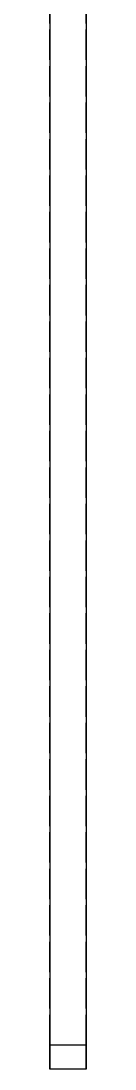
# Model space of a CAD drawing. Header units: millimetres. Extents: x -13 to 234, y -140 to 87.
# Drawn here: x 140.75 to 142.26, y -118 to -74.22 of the extents above; entities that cross this region are included whole.
import ezdxf

# ---------------------------------------------------------------- set-up
doc = ezdxf.new("R2010")
doc.units = ezdxf.units.MM
doc.linetypes.add('DASHED', pattern=[1.524, 1.27, -0.254])
doc.layers.add('HIDDEN', color=8, linetype='DASHED')
doc.layers.add('VISIBLE', color=7, linetype='CONTINUOUS')

msp = doc.modelspace()

# ---------------------------------------------------------------- linework, layer by layer
at = {"layer": 'HIDDEN'}
for points in [[(140.75, -117), (140.75, -11.5)], [(142.26, -117), (142.26, -11.5)], [(140.75, -118), (140.75, -117.98413), (140.75, -117.96825), (140.75, -117.95238), (140.75, -117.93651), (140.75, -117.92063), (140.75, -117.90476), (140.75, -117.88889), (140.75, -117.87302), (140.75, -117.85714), (140.75, -117.84127), (140.75, -117.8254), (140.75, -117.80952), (140.75, -117.79365), (140.75, -117.77778), (140.75, -117.7619), (140.75, -117.74603), (140.75, -117.73016), (140.75, -117.71429), (140.75, -117.69841), (140.75, -117.68254), (140.75, -117.66667), (140.75, -117.65079), (140.75, -117.63492), (140.75, -117.61905), (140.75, -117.60317), (140.75, -117.5873), (140.75, -117.57143), (140.75, -117.55556), (140.75, -117.53968), (140.75, -117.52381), (140.75, -117.50794), (140.75, -117.49206), (140.75, -117.47619), (140.75, -117.46032), (140.75, -117.44444), (140.75, -117.42857), (140.75, -117.4127), (140.75, -117.39683), (140.75, -117.38095), (140.75, -117.36508), (140.75, -117.34921), (140.75, -117.33333), (140.75, -117.31746), (140.75, -117.30159), (140.75, -117.28571), (140.75, -117.26984), (140.75, -117.25397), (140.75, -117.2381), (140.75, -117.22222), (140.75, -117.20635), (140.75, -117.19048), (140.75, -117.1746), (140.75, -117.15873), (140.75, -117.14286), (140.75, -117.12698), (140.75, -117.11111), (140.75, -117.09524), (140.75, -117.07937), (140.75, -117.06349), (140.75, -117.04762), (140.75, -117.03175), (140.75, -117.01587), (140.75, -117)], [(142.26, -117), (140.75, -117)], [(142.26, -118), (142.26, -117.98413), (142.26, -117.96825), (142.26, -117.95238), (142.26, -117.93651), (142.26, -117.92063), (142.26, -117.90476), (142.26, -117.88889), (142.26, -117.87302), (142.26, -117.85714), (142.26, -117.84127), (142.26, -117.8254), (142.26, -117.80952), (142.26, -117.79365), (142.26, -117.77778), (142.26, -117.7619), (142.26, -117.74603), (142.26, -117.73016), (142.26, -117.71429), (142.26, -117.69841), (142.26, -117.68254), (142.26, -117.66667), (142.26, -117.65079), (142.26, -117.63492), (142.26, -117.61905), (142.26, -117.60317), (142.26, -117.5873), (142.26, -117.57143), (142.26, -117.55556), (142.26, -117.53968), (142.26, -117.52381), (142.26, -117.50794), (142.26, -117.49206), (142.26, -117.47619), (142.26, -117.46032), (142.26, -117.44444), (142.26, -117.42857), (142.26, -117.4127), (142.26, -117.39683), (142.26, -117.38095), (142.26, -117.36508), (142.26, -117.34921), (142.26, -117.33333), (142.26, -117.31746), (142.26, -117.30159), (142.26, -117.28571), (142.26, -117.26984), (142.26, -117.25397), (142.26, -117.2381), (142.26, -117.22222), (142.26, -117.20635), (142.26, -117.19048), (142.26, -117.1746), (142.26, -117.15873), (142.26, -117.14286), (142.26, -117.12698), (142.26, -117.11111), (142.26, -117.09524), (142.26, -117.07937), (142.26, -117.06349), (142.26, -117.04762), (142.26, -117.03175), (142.26, -117.01587), (142.26, -117)]]:
    msp.add_lwpolyline(points, dxfattribs=at)
at = {"layer": 'VISIBLE'}
for points in [[(140.75, -11.5), (140.75, -117)], [(142.26, -11.5), (142.26, -117)], [(140.75, -117), (140.75, -117.01587), (140.75, -117.03175), (140.75, -117.04762), (140.75, -117.06349), (140.75, -117.07937), (140.75, -117.09524), (140.75, -117.11111), (140.75, -117.12698), (140.75, -117.14286), (140.75, -117.15873), (140.75, -117.1746), (140.75, -117.19048), (140.75, -117.20635), (140.75, -117.22222), (140.75, -117.2381), (140.75, -117.25397), (140.75, -117.26984), (140.75, -117.28571), (140.75, -117.30159), (140.75, -117.31746), (140.75, -117.33333), (140.75, -117.34921), (140.75, -117.36508), (140.75, -117.38095), (140.75, -117.39683), (140.75, -117.4127), (140.75, -117.42857), (140.75, -117.44444), (140.75, -117.46032), (140.75, -117.47619), (140.75, -117.49206), (140.75, -117.50794), (140.75, -117.52381), (140.75, -117.53968), (140.75, -117.55556), (140.75, -117.57143), (140.75, -117.5873), (140.75, -117.60317), (140.75, -117.61905), (140.75, -117.63492), (140.75, -117.65079), (140.75, -117.66667), (140.75, -117.68254), (140.75, -117.69841), (140.75, -117.71429), (140.75, -117.73016), (140.75, -117.74603), (140.75, -117.7619), (140.75, -117.77778), (140.75, -117.79365), (140.75, -117.80952), (140.75, -117.8254), (140.75, -117.84127), (140.75, -117.85714), (140.75, -117.87302), (140.75, -117.88889), (140.75, -117.90476), (140.75, -117.92063), (140.75, -117.93651), (140.75, -117.95238), (140.75, -117.96825), (140.75, -117.98413), (140.75, -118)], [(142.26, -117), (140.75, -117)], [(142.26, -117), (142.26, -117.01587), (142.26, -117.03175), (142.26, -117.04762), (142.26, -117.06349), (142.26, -117.07937), (142.26, -117.09524), (142.26, -117.11111), (142.26, -117.12698), (142.26, -117.14286), (142.26, -117.15873), (142.26, -117.1746), (142.26, -117.19048), (142.26, -117.20635), (142.26, -117.22222), (142.26, -117.2381), (142.26, -117.25397), (142.26, -117.26984), (142.26, -117.28571), (142.26, -117.30159), (142.26, -117.31746), (142.26, -117.33333), (142.26, -117.34921), (142.26, -117.36508), (142.26, -117.38095), (142.26, -117.39683), (142.26, -117.4127), (142.26, -117.42857), (142.26, -117.44444), (142.26, -117.46032), (142.26, -117.47619), (142.26, -117.49206), (142.26, -117.50794), (142.26, -117.52381), (142.26, -117.53968), (142.26, -117.55556), (142.26, -117.57143), (142.26, -117.5873), (142.26, -117.60317), (142.26, -117.61905), (142.26, -117.63492), (142.26, -117.65079), (142.26, -117.66667), (142.26, -117.68254), (142.26, -117.69841), (142.26, -117.71429), (142.26, -117.73016), (142.26, -117.74603), (142.26, -117.7619), (142.26, -117.77778), (142.26, -117.79365), (142.26, -117.80952), (142.26, -117.8254), (142.26, -117.84127), (142.26, -117.85714), (142.26, -117.87302), (142.26, -117.88889), (142.26, -117.90476), (142.26, -117.92063), (142.26, -117.93651), (142.26, -117.95238), (142.26, -117.96825), (142.26, -117.98413), (142.26, -118)], [(142.26, -118), (140.75, -118)], [(142.26, -118), (140.75, -118)]]:
    msp.add_lwpolyline(points, dxfattribs=at)

doc.saveas('drawing.dxf')
